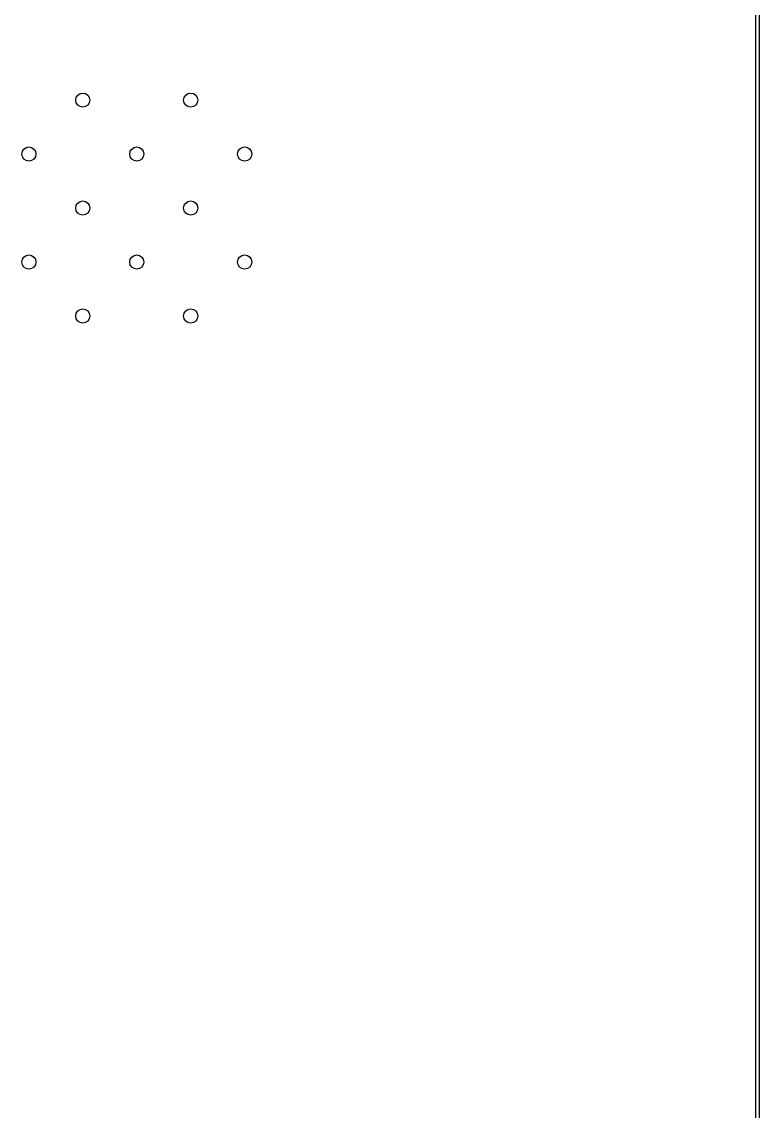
# Model space of a CAD drawing. Extents: x 89 to 178, y -115 to -57.
# Drawn here: x 161.6 to 172.03, y -88.16 to -72.77 of the extents above; entities that cross this region are included whole.
import ezdxf

# ---------------------------------------------------------------- set-up
doc = ezdxf.new("R2010")
doc.units = 0
doc.layers.add('BLACK', color=7, linetype='CONTINUOUS')

msp = doc.modelspace()

# ---------------------------------------------------------------- linework, layer by layer
at = {"layer": 'BLACK', "linetype": 'CONTINUOUS'}
for p, q in [((171.975, -90.3), (171.975091, -63.030772)), ((172.025092, -63.020889), (172.025, -90.275))]:
    msp.add_line(p, q, dxfattribs=at)
at = {"layer": 'BLACK'}
for centre in [(162.465499, -73.875), (162.465499, -73.875), (162.465499, -73.875), (163.990499, -73.875), (163.990499, -73.875), (163.990499, -73.875), (161.702999, -74.6375), (161.702999, -74.6375), (161.702999, -74.6375), (163.227999, -74.6375), (163.227999, -74.6375), (163.227999, -74.6375), (164.752999, -74.6375), (164.752999, -74.6375), (164.752999, -74.6375), (162.465499, -75.4), (162.465499, -75.4), (162.465499, -75.4), (163.990499, -75.4), (163.990499, -75.4), (163.990499, -75.4), (161.702999, -76.1625), (161.702999, -76.1625), (161.702999, -76.1625), (163.227999, -76.1625), (163.227999, -76.1625), (163.227999, -76.1625), (164.752999, -76.1625), (164.752999, -76.1625), (164.752999, -76.1625), (162.465499, -76.925), (162.465499, -76.925), (162.465499, -76.925), (163.990499, -76.925), (163.990499, -76.925), (163.990499, -76.925)]:
    msp.add_circle(centre, 0.1, dxfattribs=at)

doc.saveas('drawing.dxf')
